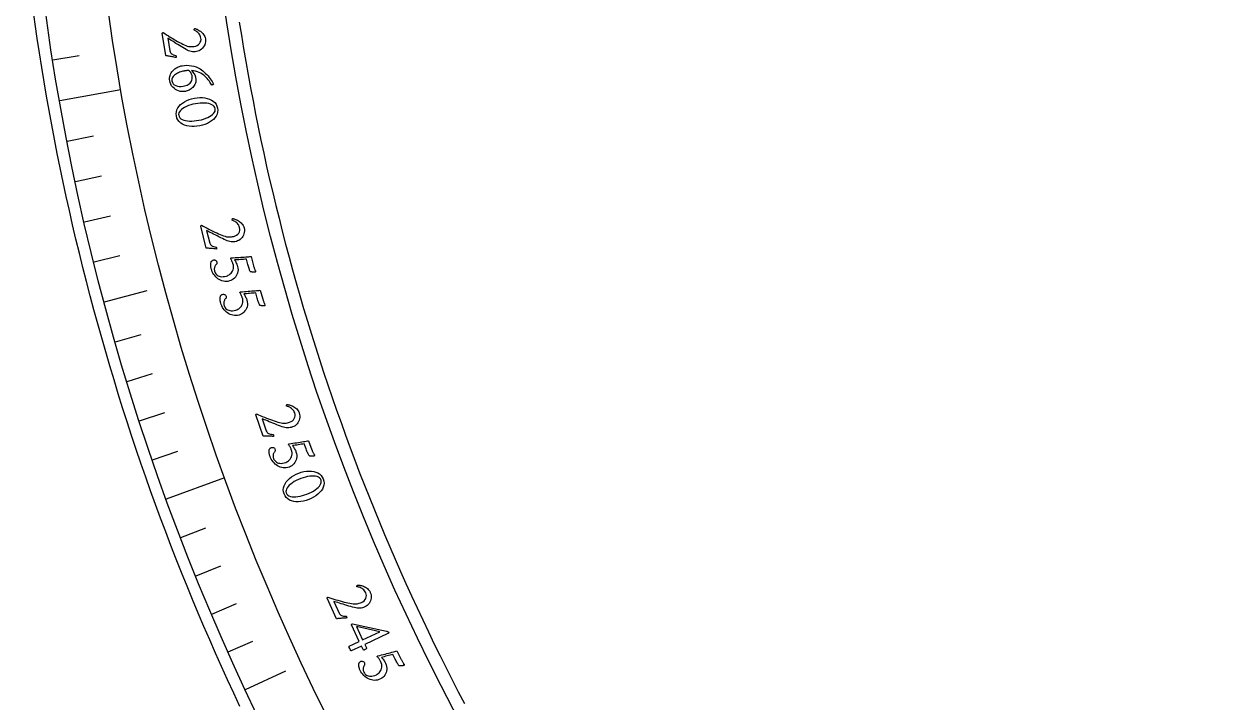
# Model space of a CAD drawing. Header units: millimetres. Extents: x -78 to 78, y -78 to 100.
# Drawn here: x -77.6 to -38.73, y -33.22 to -10.96 of the extents above; entities that cross this region are included whole.
import ezdxf

# ---------------------------------------------------------------- set-up
doc = ezdxf.new("R2010")
doc.units = ezdxf.units.MM
for name, color, linetype in [('CUT_INNER', 6, 'Continuous'), ('CUT_OUTER', 1, 'Continuous'), ('ENGRAVE', 7, 'Continuous'), ('ENGRAVE_FINE', 8, 'Continuous'), ('TEXT', 5, 'Continuous')]:
    doc.layers.add(name, color=color, linetype=linetype)

msp = doc.modelspace()

# ---------------------------------------------------------------- linework, layer by layer
at = {"layer": 'CUT_INNER'}
msp.add_lwpolyline([(-70.5319, -10.9051), (-70.4637, -11.3377), (-70.3928, -11.7698), (-70.3193, -12.2016), (-70.2431, -12.6328), (-70.1642, -13.0636), (-70.0828, -13.4938), (-69.9986, -13.9236), (-69.9119, -14.3528), (-69.8225, -14.7815), (-69.7305, -15.2097), (-69.6359, -15.6373), (-69.5386, -16.0642), (-69.4387, -16.4906), (-69.3362, -16.9164), (-69.2311, -17.3415), (-69.1234, -17.766), (-69.0131, -18.1898), (-68.9002, -18.6129), (-68.7847, -19.0353), (-68.6666, -19.457), (-68.5459, -19.878), (-68.4227, -20.2982), (-68.2968, -20.7176), (-68.1684, -21.1363), (-68.0375, -21.5542), (-67.9039, -21.9712), (-67.7678, -22.3875), (-67.6292, -22.8029), (-67.488, -23.2174), (-67.3443, -23.6311), (-67.198, -24.0438), (-67.0492, -24.4557), (-66.8979, -24.8666), (-66.744, -25.2767), (-66.5877, -25.6857), (-66.4288, -26.0938), (-66.2675, -26.5009), (-66.1036, -26.907), (-65.9373, -27.3121), (-65.7685, -27.7162), (-65.5972, -28.1192), (-65.4234, -28.5212), (-65.2472, -28.9221), (-65.0685, -29.3219), (-64.8873, -29.7206), (-64.7037, -30.1182), (-64.5177, -30.5146), (-64.3293, -30.9099), (-64.1384, -31.304), (-63.9451, -31.697), (-63.7494, -32.0888), (-63.5513, -32.4793), (-63.3508, -32.8686), (-63.148, -33.2567)], dxfattribs=at)
at = {"layer": 'CUT_OUTER'}
msp.add_lwpolyline([(-70.5112, -33.3493), (-70.7145, -32.916), (-70.9151, -32.4815), (-71.1131, -32.0458), (-71.3084, -31.6088), (-71.501, -31.1707), (-71.6909, -30.7314), (-71.8781, -30.2909), (-72.0626, -29.8493), (-72.2444, -29.4066), (-72.4235, -28.9627), (-72.5998, -28.5178), (-72.7734, -28.0718), (-72.9443, -27.6248), (-73.1124, -27.1767), (-73.2778, -26.7275), (-73.4404, -26.2774), (-73.6003, -25.8263), (-73.7574, -25.3742), (-73.9117, -24.9212), (-74.0632, -24.4672), (-74.2119, -24.0123), (-74.3579, -23.5565), (-74.501, -23.0998), (-74.6413, -22.6422), (-74.7789, -22.1838), (-74.9136, -21.7245), (-75.0455, -21.2645), (-75.1745, -20.8036), (-75.3008, -20.3419), (-75.4242, -19.8795), (-75.5447, -19.4164), (-75.6624, -18.9525), (-75.7773, -18.4878), (-75.8893, -18.0225), (-75.9985, -17.5565), (-76.1048, -17.0899), (-76.2082, -16.6226), (-76.3088, -16.1547), (-76.4064, -15.6862), (-76.5013, -15.217), (-76.5932, -14.7474), (-76.6822, -14.2771), (-76.7684, -13.8063), (-76.8517, -13.335), (-76.932, -12.8632), (-77.0095, -12.3909), (-77.0841, -11.9182), (-77.1558, -11.445), (-77.2245, -10.9713), (-77.2904, -10.4973)], dxfattribs=at)
at = {"layer": 'ENGRAVE'}
for points in [[(-76.4232, -13.4755), (-74.4122, -13.1209)], [(-74.958, -20.0849), (-73.5491, -19.7074)], [(-72.9222, -26.5415), (-71.0033, -25.8431)], [(-70.3315, -32.7961), (-69.0095, -32.1797)]]:
    msp.add_lwpolyline(points, dxfattribs=at)
for radius in [77.6022, 75.5602, 71.7678]:
    msp.add_circle((0, 0), radius, dxfattribs=at)
at = {"layer": 'ENGRAVE_FINE'}
for points in [[(-76.6468, -12.1397), (-75.7824, -12.0028)], [(-76.1764, -14.8072), (-75.3173, -14.6402)], [(-75.9064, -16.1344), (-75.0504, -15.9524)], [(-75.6133, -17.4567), (-74.7605, -17.2598)], [(-75.2971, -18.7737), (-74.4479, -18.562)], [(-74.596, -21.3901), (-73.7548, -21.1488)], [(-74.2114, -22.6887), (-73.3744, -22.4328)], [(-73.8041, -23.9804), (-72.9718, -23.71)], [(-73.3743, -25.2648), (-72.5468, -24.9799)], [(-72.4479, -27.8101), (-71.6309, -27.4965)], [(-71.9515, -29.0703), (-71.1401, -28.7425)], [(-71.4332, -30.3216), (-70.6276, -29.9796)], [(-70.8931, -31.5637), (-70.0936, -31.2077)]]:
    msp.add_lwpolyline(points, dxfattribs=at)
at = {"layer": 'TEXT'}
for points in [[(-72.6092, -12.0689), (-72.6377, -12.0624), (-72.668, -12.056), (-72.7001, -12.0495), (-72.734, -12.0431), (-72.7681, -12.0368), (-72.801, -12.0308), (-72.8325, -12.0252), (-72.8627, -12.02), (-72.8899, -12.0153), (-72.9122, -12.0115), (-72.9297, -12.0085), (-72.9423, -12.0064), (-73.0591, -11.2743), (-73.0571, -11.2706), (-73.0545, -11.2666), (-73.0512, -11.2624), (-73.0472, -11.258), (-73.0431, -11.254), (-73.0392, -11.2509), (-73.0356, -11.2489), (-73.0322, -11.2479), (-72.9752, -11.2849), (-72.917, -11.3221), (-72.8576, -11.3597), (-72.7971, -11.3975), (-72.7361, -11.435), (-72.6756, -11.4713), (-72.6155, -11.5066), (-72.5558, -11.5407), (-72.4977, -11.5729), (-72.4422, -11.6025), (-72.3892, -11.6294), (-72.3389, -11.6537), (-72.2883, -11.6756), (-72.2416, -11.6922), (-72.1987, -11.7034), (-72.1598, -11.7094), (-72.1225, -11.7116), (-72.0849, -11.7113), (-72.0468, -11.7086), (-72.0082, -11.7035), (-71.9572, -11.691), (-71.9118, -11.6711), (-71.8721, -11.6438), (-71.8379, -11.6091), (-71.8115, -11.5692), (-71.7949, -11.5264), (-71.7881, -11.4808), (-71.7912, -11.4322), (-71.7998, -11.3923), (-71.8127, -11.3559), (-71.8296, -11.3228), (-71.8507, -11.2931), (-71.8741, -11.2665), (-71.8977, -11.2431), (-71.9218, -11.2226), (-71.9461, -11.2053), (-71.9691, -11.1908), (-71.9889, -11.1791), (-72.0054, -11.1702), (-72.0188, -11.164), (-72.0189, -11.1574), (-72.0173, -11.1504), (-72.014, -11.143), (-72.0089, -11.1352), (-72.0033, -11.1281), (-71.9984, -11.1229), (-71.9941, -11.1196), (-71.9906, -11.1181), (-71.9785, -11.121), (-71.9626, -11.1261), (-71.9429, -11.1335), (-71.9194, -11.1432), (-71.8935, -11.1553), (-71.8666, -11.1702), (-71.8388, -11.1878), (-71.8099, -11.2081), (-71.7814, -11.2308), (-71.7544, -11.2558), (-71.729, -11.2831), (-71.7052, -11.3127), (-71.6842, -11.3447), (-71.6673, -11.3795), (-71.6545, -11.4169), (-71.6458, -11.457), (-71.6412, -11.5063), (-71.6431, -11.5544), (-71.6518, -11.6013), (-71.6671, -11.6469), (-71.6879, -11.6902), (-71.713, -11.7298), (-71.7424, -11.7657), (-71.7762, -11.7981), (-71.8132, -11.8257), (-71.8526, -11.8476), (-71.8943, -11.8637), (-71.9383, -11.874), (-71.9832, -11.8794), (-72.0273, -11.8805), (-72.0708, -11.8774), (-72.1136, -11.87), (-72.1557, -11.8589), (-72.1968, -11.8446), (-72.2371, -11.8272), (-72.2766, -11.8065), (-72.3286, -11.7765), (-72.3825, -11.7447), (-72.4381, -11.7111), (-72.4956, -11.6756), (-72.553, -11.6397), (-72.6086, -11.6046), (-72.6624, -11.5704), (-72.7143, -11.5372), (-72.7628, -11.506), (-72.8062, -11.4781), (-72.8445, -11.4535), (-72.8777, -11.4323), (-72.8107, -11.8516), (-72.8034, -11.8811), (-72.7915, -11.907), (-72.7751, -11.9292), (-72.7541, -11.9477), (-72.7284, -11.9636), (-72.6975, -11.978), (-72.6614, -11.9908), (-72.6203, -12.0021), (-72.6141, -12.0043), (-72.6092, -12.0086), (-72.6057, -12.015), (-72.6034, -12.0237), (-72.6031, -12.0275), (-72.6031, -12.0325), (-72.6034, -12.0386), (-72.6042, -12.0459), (-72.6051, -12.0533), (-72.6063, -12.0596), (-72.6077, -12.0648), (-72.6092, -12.0689)], [(-71.9655, -12.7247), (-71.9588, -12.7774), (-71.9579, -12.8266), (-71.9629, -12.8723), (-71.9738, -12.9146), (-71.9893, -12.9534), (-72.0083, -12.9891), (-72.0308, -13.0216), (-72.0567, -13.0509), (-72.0851, -13.077), (-72.1148, -13.1003), (-72.1459, -13.1207), (-72.1783, -13.1381), (-72.2108, -13.1528), (-72.242, -13.1647), (-72.2718, -13.1739), (-72.3004, -13.1803), (-72.358, -13.1871), (-72.4148, -13.1865), (-72.471, -13.1783), (-72.5264, -13.1626), (-72.5795, -13.1403), (-72.6287, -13.1122), (-72.6739, -13.0783), (-72.7151, -13.0386), (-72.7507, -12.9939), (-72.7792, -12.9446), (-72.8006, -12.8908), (-72.8148, -12.8325), (-72.8204, -12.7857), (-72.8203, -12.7402), (-72.8145, -12.6961), (-72.803, -12.6534), (-72.7868, -12.6126), (-72.7667, -12.574), (-72.7427, -12.5377), (-72.7149, -12.5037), (-72.6838, -12.4722), (-72.6502, -12.4435), (-72.6141, -12.4175), (-72.5754, -12.3944), (-72.5351, -12.3744), (-72.4944, -12.3581), (-72.4532, -12.3455), (-72.4115, -12.3365), (-72.3314, -12.3262), (-72.2523, -12.3226), (-72.1743, -12.3259), (-72.0974, -12.3358), (-72.0227, -12.3525), (-71.9516, -12.3757), (-71.8841, -12.4056), (-71.8201, -12.442), (-71.7734, -12.4737), (-71.7277, -12.5085), (-71.6832, -12.5463), (-71.6398, -12.5871), (-71.5981, -12.6299), (-71.5586, -12.6736), (-71.5215, -12.7181), (-71.4867, -12.7637), (-71.4548, -12.8091), (-71.4268, -12.8533), (-71.4025, -12.8965), (-71.3821, -12.9385), (-71.3824, -12.9455), (-71.386, -12.9518), (-71.393, -12.9573), (-71.4033, -12.962), (-71.4144, -12.966), (-71.4239, -12.9691), (-71.4317, -12.9713), (-71.4379, -12.9727), (-71.4559, -12.9409), (-71.4764, -12.9071), (-71.4995, -12.8715), (-71.525, -12.834), (-71.5535, -12.7958), (-71.5852, -12.758), (-71.6201, -12.7205), (-71.6582, -12.6835), (-71.6998, -12.6481), (-71.7453, -12.6155), (-71.7944, -12.5857), (-71.8474, -12.5588), (-71.9045, -12.5356), (-71.9662, -12.5174), (-72.0324, -12.504), (-72.1031, -12.4954), (-72.0768, -12.5204), (-72.0528, -12.5473), (-72.0311, -12.5763), (-72.0116, -12.6073), (-71.995, -12.6386), (-71.9818, -12.6687), (-71.9719, -12.6973), (-71.9655, -12.7247)], [(-72.1985, -12.4943), (-72.2162, -12.4953), (-72.2341, -12.4966), (-72.2522, -12.4982), (-72.2705, -12.5002), (-72.289, -12.5024), (-72.3074, -12.5049), (-72.3257, -12.5076), (-72.344, -12.5107), (-72.3797, -12.5178), (-72.4159, -12.527), (-72.4526, -12.5381), (-72.4897, -12.5514), (-72.5262, -12.5665), (-72.5611, -12.5834), (-72.5942, -12.6021), (-72.6257, -12.6226), (-72.6546, -12.6448), (-72.68, -12.6685), (-72.702, -12.6936), (-72.7205, -12.7203), (-72.7345, -12.7482), (-72.7429, -12.777), (-72.7458, -12.8069), (-72.743, -12.8377), (-72.7286, -12.8851), (-72.7031, -12.9258), (-72.6666, -12.9597), (-72.619, -12.987), (-72.5638, -13.0062), (-72.5041, -13.0164), (-72.4399, -13.0173), (-72.3713, -13.0091), (-72.3273, -12.9995), (-72.2855, -12.9868), (-72.246, -12.9711), (-72.2086, -12.9523), (-72.1746, -12.9303), (-72.145, -12.9052), (-72.1199, -12.8769), (-72.0992, -12.8454), (-72.084, -12.8106), (-72.0756, -12.7723), (-72.0739, -12.7305), (-72.0788, -12.6852), (-72.0837, -12.6623), (-72.0906, -12.6385), (-72.0994, -12.6138), (-72.1102, -12.5882), (-72.1245, -12.5627), (-72.144, -12.5386), (-72.1687, -12.5158), (-72.1985, -12.4943)], [(-71.2482, -13.726), (-71.2404, -13.7972), (-71.2451, -13.865), (-71.2624, -13.9293), (-71.2923, -13.9903), (-71.3329, -14.0473), (-71.3822, -14.0998), (-71.4403, -14.1477), (-71.5073, -14.1912), (-71.5811, -14.2295), (-71.6597, -14.262), (-71.7433, -14.2888), (-71.8318, -14.3099), (-71.9215, -14.3243), (-72.0091, -14.3313), (-72.0943, -14.3309), (-72.1772, -14.323), (-72.2559, -14.3076), (-72.3283, -14.2847), (-72.3943, -14.2541), (-72.4541, -14.216), (-72.5053, -14.1702), (-72.546, -14.1164), (-72.5761, -14.0549), (-72.5955, -13.9856), (-72.6029, -13.9158), (-72.5976, -13.8486), (-72.5797, -13.7841), (-72.5492, -13.7223), (-72.508, -13.6641), (-72.4581, -13.6107), (-72.3996, -13.562), (-72.3323, -13.5179), (-72.2583, -13.4794), (-72.1794, -13.447), (-72.0956, -13.4208), (-72.0069, -13.4007), (-71.9169, -13.3874), (-71.8294, -13.3815), (-71.7442, -13.3828), (-71.6614, -13.3914), (-71.583, -13.4074), (-71.5111, -13.4309), (-71.4457, -13.4618), (-71.3867, -13.5002), (-71.3363, -13.5459), (-71.2964, -13.5988), (-71.267, -13.6588), (-71.2482, -13.726)], [(-71.3232, -13.7514), (-71.3363, -13.7105), (-71.3588, -13.6746), (-71.3908, -13.6436), (-71.4322, -13.6175), (-71.4814, -13.5963), (-71.5368, -13.58), (-71.5983, -13.5685), (-71.6659, -13.5618), (-71.7381, -13.5601), (-71.8133, -13.5632), (-71.8914, -13.5714), (-71.9725, -13.5844), (-72.0519, -13.6016), (-72.1271, -13.6225), (-72.1981, -13.647), (-72.265, -13.6752), (-72.3261, -13.7061), (-72.3798, -13.7389), (-72.426, -13.7735), (-72.4648, -13.8099), (-72.4946, -13.8474), (-72.5137, -13.8853), (-72.5222, -13.9235), (-72.5201, -13.9621), (-72.5061, -14.0064), (-72.4825, -14.0447), (-72.4491, -14.0768), (-72.4062, -14.1029), (-72.3552, -14.1233), (-72.2981, -14.1384), (-72.2348, -14.1482), (-72.1653, -14.1527), (-72.0915, -14.1523), (-72.0157, -14.1475), (-71.9376, -14.1382), (-71.8573, -14.1244), (-71.7774, -14.1065), (-71.7024, -14.0854), (-71.6324, -14.0609), (-71.5673, -14.0332), (-71.5084, -14.0029), (-71.4567, -13.9708), (-71.4124, -13.9368), (-71.3753, -13.901), (-71.347, -13.8641), (-71.3289, -13.8269), (-71.321, -13.7893), (-71.3232, -13.7514)], [(-71.281, -18.3513), (-71.31, -18.3473), (-71.3407, -18.3435), (-71.3733, -18.3399), (-71.4076, -18.3364), (-71.4421, -18.3331), (-71.4754, -18.3301), (-71.5073, -18.3272), (-71.5379, -18.3246), (-71.5653, -18.3223), (-71.5879, -18.3205), (-71.6056, -18.319), (-71.6183, -18.3181), (-71.7985, -17.5989), (-71.7968, -17.595), (-71.7945, -17.5909), (-71.7916, -17.5864), (-71.7881, -17.5817), (-71.7843, -17.5773), (-71.7807, -17.5739), (-71.7773, -17.5716), (-71.774, -17.5703), (-71.714, -17.6021), (-71.6528, -17.6342), (-71.5903, -17.6664), (-71.5267, -17.6988), (-71.4627, -17.7308), (-71.3993, -17.7618), (-71.3363, -17.7916), (-71.2739, -17.8204), (-71.2132, -17.8475), (-71.1553, -17.8721), (-71.1002, -17.8943), (-71.048, -17.9141), (-70.9956, -17.9315), (-70.9476, -17.944), (-70.904, -17.9514), (-70.8646, -17.954), (-70.8274, -17.9529), (-70.7899, -17.9493), (-70.7521, -17.9433), (-70.7142, -17.9349), (-70.6645, -17.918), (-70.621, -17.8942), (-70.5837, -17.8635), (-70.5527, -17.826), (-70.5299, -17.784), (-70.5171, -17.7399), (-70.5143, -17.6938), (-70.5216, -17.6457), (-70.5337, -17.6067), (-70.5497, -17.5715), (-70.5694, -17.54), (-70.593, -17.5123), (-70.6186, -17.4879), (-70.6443, -17.4666), (-70.67, -17.4483), (-70.6958, -17.4331), (-70.7199, -17.4207), (-70.7406, -17.4108), (-70.7579, -17.4034), (-70.7717, -17.3984), (-70.7724, -17.3918), (-70.7714, -17.3847), (-70.7688, -17.377), (-70.7644, -17.3688), (-70.7594, -17.3612), (-70.755, -17.3556), (-70.751, -17.3519), (-70.7476, -17.3502), (-70.7353, -17.352), (-70.719, -17.3557), (-70.6988, -17.3614), (-70.6745, -17.369), (-70.6476, -17.3788), (-70.6196, -17.3913), (-70.5903, -17.4064), (-70.5598, -17.4241), (-70.5294, -17.4442), (-70.5004, -17.4668), (-70.4727, -17.4918), (-70.4464, -17.5192), (-70.4226, -17.5493), (-70.4028, -17.5824), (-70.3868, -17.6185), (-70.3746, -17.6577), (-70.3657, -17.7065), (-70.3635, -17.7546), (-70.368, -17.802), (-70.3793, -17.8488), (-70.3963, -17.8937), (-70.4178, -17.9353), (-70.444, -17.9737), (-70.4748, -18.0089), (-70.5093, -18.0396), (-70.5466, -18.0648), (-70.5867, -18.0845), (-70.6297, -18.0987), (-70.6739, -18.1079), (-70.7178, -18.1129), (-70.7614, -18.1136), (-70.8047, -18.11), (-70.8475, -18.1026), (-70.8898, -18.0919), (-70.9314, -18.0781), (-70.9725, -18.0609), (-71.027, -18.0356), (-71.0834, -18.0086), (-71.1418, -17.9799), (-71.2021, -17.9496), (-71.2625, -17.9188), (-71.3209, -17.8887), (-71.3775, -17.8593), (-71.4321, -17.8307), (-71.4831, -17.8039), (-71.5288, -17.7799), (-71.5691, -17.7588), (-71.604, -17.7405), (-71.5007, -18.1524), (-71.4908, -18.1812), (-71.4767, -18.2059), (-71.4584, -18.2266), (-71.436, -18.2432), (-71.4089, -18.2568), (-71.3769, -18.2684), (-71.3399, -18.2781), (-71.2979, -18.2857), (-71.2915, -18.2873), (-71.2863, -18.2912), (-71.2822, -18.2973), (-71.2792, -18.3057), (-71.2785, -18.3095), (-71.2781, -18.3144), (-71.2779, -18.3206), (-71.278, -18.3279), (-71.2783, -18.3354), (-71.279, -18.3417), (-71.2799, -18.347), (-71.281, -18.3513)], [(-70.5916, -18.915), (-70.5794, -18.9743), (-70.5751, -19.031), (-70.5789, -19.0849), (-70.5908, -19.136), (-70.6091, -19.184), (-70.6322, -19.228), (-70.6602, -19.2682), (-70.693, -19.3046), (-70.7294, -19.3362), (-70.768, -19.3623), (-70.8088, -19.3828), (-70.8519, -19.3977), (-70.904, -19.4089), (-70.9552, -19.4138), (-71.0054, -19.4123), (-71.0547, -19.4045), (-71.1024, -19.3911), (-71.148, -19.3732), (-71.1914, -19.3508), (-71.2327, -19.3237), (-71.2714, -19.2927), (-71.3071, -19.2584), (-71.3399, -19.2209), (-71.3697, -19.1802), (-71.3961, -19.1371), (-71.4187, -19.0923), (-71.4374, -19.0459), (-71.4523, -18.998), (-71.4573, -18.9764), (-71.4614, -18.9519), (-71.4648, -18.9245), (-71.4674, -18.8942), (-71.4685, -18.8629), (-71.4676, -18.8327), (-71.4645, -18.8034), (-71.4593, -18.7752), (-71.4563, -18.7693), (-71.4515, -18.7619), (-71.4449, -18.7527), (-71.4364, -18.742), (-71.4266, -18.7315), (-71.416, -18.7231), (-71.4046, -18.7167), (-71.3923, -18.7123), (-71.3708, -18.7085), (-71.3505, -18.7085), (-71.3314, -18.7123), (-71.3136, -18.72), (-71.298, -18.7305), (-71.2856, -18.7429), (-71.2764, -18.7571), (-71.2704, -18.7731), (-71.2671, -18.7936), (-71.2686, -18.813), (-71.2747, -18.8313), (-71.2855, -18.8483), (-71.2981, -18.8648), (-71.3098, -18.8811), (-71.3205, -18.8973), (-71.3303, -18.9134), (-71.3398, -18.9326), (-71.3467, -18.9526), (-71.3509, -18.9735), (-71.3526, -18.9952), (-71.3522, -19.0172), (-71.3503, -19.0386), (-71.3471, -19.0595), (-71.3424, -19.0798), (-71.3331, -19.1069), (-71.32, -19.1331), (-71.3029, -19.1584), (-71.2821, -19.1827), (-71.257, -19.2048), (-71.2276, -19.2233), (-71.1938, -19.2382), (-71.1556, -19.2495), (-71.1128, -19.2558), (-71.0655, -19.2557), (-71.0135, -19.2492), (-70.9568, -19.2364), (-70.9244, -19.2254), (-70.8925, -19.2102), (-70.8609, -19.1907), (-70.8299, -19.167), (-70.801, -19.1391), (-70.776, -19.1071), (-70.755, -19.0709), (-70.7379, -19.0307), (-70.7266, -18.9861), (-70.7231, -18.9373), (-70.7274, -18.884), (-70.7395, -18.8264), (-70.7449, -18.8083), (-70.7523, -18.7877), (-70.7616, -18.7644), (-70.7729, -18.7386), (-70.7848, -18.7136), (-70.7961, -18.6925), (-70.8067, -18.6755), (-70.8167, -18.6626), (-70.8169, -18.6593), (-70.8159, -18.6559), (-70.8137, -18.6523), (-70.8102, -18.6485), (-70.806, -18.6449), (-70.8015, -18.642), (-70.7967, -18.6397), (-70.7916, -18.638), (-70.7305, -18.6342), (-70.6695, -18.6305), (-70.6084, -18.6267), (-70.5474, -18.6229), (-70.4874, -18.6192), (-70.4295, -18.6156), (-70.3736, -18.612), (-70.3199, -18.6086), (-70.2696, -18.6053), (-70.2243, -18.602), (-70.1839, -18.5988), (-70.1485, -18.5956), (-70.0684, -18.8951), (-70.0625, -18.916), (-70.0559, -18.937), (-70.0488, -18.958), (-70.0411, -18.9792), (-70.0333, -18.9996), (-70.0258, -19.018), (-70.0187, -19.0346), (-70.0119, -19.0494), (-70.0061, -19.0615), (-70.002, -19.0701), (-69.9995, -19.0753), (-69.9987, -19.077), (-70.0004, -19.0829), (-70.0019, -19.0882), (-70.0032, -19.0931), (-70.0044, -19.0976), (-70.0059, -19.1014), (-70.0082, -19.1044), (-70.0112, -19.1067), (-70.0151, -19.1083), (-70.0196, -19.109), (-70.0269, -19.1095), (-70.0369, -19.1098), (-70.0497, -19.1099), (-70.0642, -19.1096), (-70.0797, -19.1086), (-70.096, -19.107), (-70.1132, -19.1049), (-70.1304, -19.102), (-70.1467, -19.0981), (-70.1622, -19.0933), (-70.1767, -19.0875), (-70.1848, -19.0662), (-70.1934, -19.0429), (-70.2025, -19.0174), (-70.2123, -18.9898), (-70.2223, -18.9599), (-70.2326, -18.9271), (-70.243, -18.8917), (-70.2535, -18.8534), (-70.2992, -18.6824), (-70.3483, -18.6855), (-70.3977, -18.6888), (-70.4475, -18.6923), (-70.4976, -18.696), (-70.5474, -18.6996), (-70.596, -18.7027), (-70.6434, -18.7054), (-70.6897, -18.7076), (-70.6756, -18.7281), (-70.6613, -18.752), (-70.6468, -18.7794), (-70.632, -18.8102), (-70.6184, -18.8411), (-70.6071, -18.8689), (-70.5981, -18.8935), (-70.5916, -18.915)], [(-70.2842, -20.0269), (-70.271, -20.0861), (-70.2659, -20.1426), (-70.2689, -20.1966), (-70.2799, -20.248), (-70.2974, -20.2961), (-70.3199, -20.3406), (-70.3472, -20.3812), (-70.3795, -20.4181), (-70.4153, -20.4503), (-70.4535, -20.477), (-70.494, -20.4981), (-70.5368, -20.5137), (-70.5888, -20.5257), (-70.6399, -20.5314), (-70.6901, -20.5307), (-70.7395, -20.5237), (-70.7875, -20.5111), (-70.8333, -20.4939), (-70.8771, -20.4721), (-70.9188, -20.4457), (-70.958, -20.4153), (-70.9942, -20.3816), (-71.0276, -20.3447), (-71.058, -20.3044), (-71.0851, -20.2617), (-71.1084, -20.2173), (-71.1279, -20.1712), (-71.1435, -20.1235), (-71.1488, -20.102), (-71.1534, -20.0775), (-71.1572, -20.0502), (-71.1602, -20.0199), (-71.1619, -19.9887), (-71.1614, -19.9585), (-71.1587, -19.9292), (-71.154, -19.9009), (-71.1511, -19.895), (-71.1464, -19.8874), (-71.14, -19.8782), (-71.1317, -19.8673), (-71.122, -19.8567), (-71.1116, -19.8481), (-71.1002, -19.8415), (-71.088, -19.837), (-71.0666, -19.8327), (-71.0463, -19.8324), (-71.0272, -19.8359), (-71.0092, -19.8434), (-70.9935, -19.8537), (-70.9809, -19.8658), (-70.9714, -19.8798), (-70.9651, -19.8958), (-70.9616, -19.9163), (-70.9627, -19.9357), (-70.9685, -19.954), (-70.9791, -19.9712), (-70.9914, -19.9879), (-71.0029, -20.0044), (-71.0133, -20.0208), (-71.0228, -20.037), (-71.0321, -20.0563), (-71.0386, -20.0765), (-71.0426, -20.0974), (-71.0438, -20.1192), (-71.0431, -20.1411), (-71.0409, -20.1625), (-71.0373, -20.1833), (-71.0323, -20.2036), (-71.0226, -20.2305), (-71.009, -20.2565), (-70.9916, -20.2815), (-70.9704, -20.3056), (-70.945, -20.3273), (-70.9153, -20.3453), (-70.8812, -20.3596), (-70.8429, -20.3703), (-70.8, -20.3759), (-70.7527, -20.3751), (-70.7008, -20.3678), (-70.6444, -20.3541), (-70.6121, -20.3426), (-70.5804, -20.3269), (-70.5492, -20.3069), (-70.5185, -20.2827), (-70.49, -20.2544), (-70.4656, -20.2219), (-70.4451, -20.1855), (-70.4287, -20.1449), (-70.4181, -20.1002), (-70.4154, -20.0513), (-70.4205, -19.9981), (-70.4335, -19.9407), (-70.4392, -19.9227), (-70.4469, -19.9022), (-70.4566, -19.8791), (-70.4683, -19.8535), (-70.4806, -19.8286), (-70.4922, -19.8077), (-70.5031, -19.7909), (-70.5133, -19.7781), (-70.5136, -19.7749), (-70.5126, -19.7714), (-70.5104, -19.7678), (-70.5071, -19.7639), (-70.5029, -19.7603), (-70.4984, -19.7573), (-70.4937, -19.7549), (-70.4886, -19.7531), (-70.4276, -19.7484), (-70.3666, -19.7437), (-70.3056, -19.739), (-70.2446, -19.7342), (-70.1847, -19.7295), (-70.1268, -19.725), (-70.0711, -19.7206), (-70.0174, -19.7163), (-69.9672, -19.7122), (-69.9219, -19.7082), (-69.8816, -19.7043), (-69.8462, -19.7006), (-69.7614, -19.9988), (-69.7551, -20.0196), (-69.7483, -20.0405), (-69.7408, -20.0614), (-69.7328, -20.0825), (-69.7246, -20.1027), (-69.7169, -20.121), (-69.7095, -20.1375), (-69.7025, -20.1522), (-69.6965, -20.1642), (-69.6923, -20.1727), (-69.6897, -20.1779), (-69.6889, -20.1796), (-69.6904, -20.1855), (-69.6918, -20.1908), (-69.6931, -20.1958), (-69.6942, -20.2002), (-69.6957, -20.2041), (-69.6979, -20.2072), (-69.7009, -20.2095), (-69.7047, -20.2111), (-69.7092, -20.2119), (-69.7165, -20.2126), (-69.7265, -20.213), (-69.7393, -20.2133), (-69.7539, -20.2132), (-69.7693, -20.2124), (-69.7857, -20.2112), (-69.8029, -20.2093), (-69.8201, -20.2066), (-69.8365, -20.203), (-69.852, -20.1984), (-69.8667, -20.1929), (-69.8751, -20.1717), (-69.884, -20.1485), (-69.8936, -20.1232), (-69.9038, -20.0958), (-69.9143, -20.066), (-69.9251, -20.0334), (-69.936, -19.9981), (-69.9472, -19.96), (-69.9955, -19.7898), (-70.0445, -19.7936), (-70.0939, -19.7977), (-70.1436, -19.802), (-70.1937, -19.8065), (-70.2434, -19.8109), (-70.2919, -19.8148), (-70.3393, -19.8182), (-70.3856, -19.8212), (-70.3712, -19.8414), (-70.3565, -19.8651), (-70.3416, -19.8922), (-70.3263, -19.9228), (-70.3121, -19.9535), (-70.3004, -19.9811), (-70.2911, -20.0055), (-70.2842, -20.0269)], [(-69.4103, -24.494), (-69.4395, -24.4926), (-69.4705, -24.4915), (-69.5032, -24.4907), (-69.5377, -24.4902), (-69.5724, -24.49), (-69.6058, -24.4898), (-69.6378, -24.4898), (-69.6685, -24.4898), (-69.6961, -24.4899), (-69.7188, -24.49), (-69.7365, -24.4902), (-69.7493, -24.4903), (-69.9914, -23.7896), (-69.9901, -23.7856), (-69.9882, -23.7812), (-69.9857, -23.7765), (-69.9826, -23.7715), (-69.9792, -23.7668), (-69.9759, -23.7631), (-69.9727, -23.7605), (-69.9695, -23.759), (-69.907, -23.7854), (-69.8432, -23.812), (-69.7782, -23.8387), (-69.712, -23.8655), (-69.6455, -23.8918), (-69.5795, -23.917), (-69.5142, -23.9413), (-69.4495, -23.9646), (-69.3867, -23.9862), (-69.3268, -24.0057), (-69.27, -24.023), (-69.2163, -24.0382), (-69.1626, -24.051), (-69.1137, -24.0592), (-69.0696, -24.0628), (-69.0302, -24.0619), (-68.9931, -24.0576), (-68.9561, -24.0508), (-68.919, -24.0415), (-68.882, -24.0298), (-68.8339, -24.0086), (-68.7927, -23.9812), (-68.7582, -23.9473), (-68.7306, -23.9072), (-68.7115, -23.8634), (-68.7026, -23.8184), (-68.7039, -23.7722), (-68.7153, -23.7249), (-68.7308, -23.6872), (-68.7497, -23.6535), (-68.7722, -23.6238), (-68.7981, -23.5982), (-68.8257, -23.5762), (-68.8531, -23.5572), (-68.8803, -23.5412), (-68.9074, -23.5283), (-68.9325, -23.5181), (-68.9539, -23.51), (-68.9718, -23.5041), (-68.986, -23.5004), (-68.9873, -23.4939), (-68.987, -23.4867), (-68.985, -23.4788), (-68.9813, -23.4702), (-68.977, -23.4623), (-68.9731, -23.4563), (-68.9695, -23.4523), (-68.9662, -23.4502), (-68.9538, -23.4509), (-68.9373, -23.4532), (-68.9166, -23.4571), (-68.8918, -23.4625), (-68.8641, -23.47), (-68.8351, -23.48), (-68.8046, -23.4925), (-68.7727, -23.5074), (-68.7407, -23.5249), (-68.7098, -23.5449), (-68.68, -23.5673), (-68.6514, -23.5923), (-68.6251, -23.6202), (-68.6025, -23.6515), (-68.5834, -23.6861), (-68.5679, -23.7241), (-68.5547, -23.7719), (-68.5483, -23.8196), (-68.5487, -23.8672), (-68.5559, -23.9149), (-68.5688, -23.9611), (-68.5867, -24.0044), (-68.6094, -24.0449), (-68.637, -24.0826), (-68.6687, -24.1163), (-68.7037, -24.1446), (-68.7419, -24.1678), (-68.7835, -24.1856), (-68.8267, -24.1987), (-68.87, -24.2074), (-68.9134, -24.2119), (-68.9569, -24.2121), (-69.0002, -24.2085), (-69.0432, -24.2015), (-69.0859, -24.1914), (-69.1283, -24.1779), (-69.1848, -24.1574), (-69.2434, -24.1354), (-69.304, -24.1119), (-69.3668, -24.087), (-69.4296, -24.0615), (-69.4904, -24.0367), (-69.5493, -24.0123), (-69.6062, -23.9886), (-69.6594, -23.9663), (-69.707, -23.9464), (-69.749, -23.9289), (-69.7854, -23.9137), (-69.6466, -24.315), (-69.6342, -24.3428), (-69.618, -24.3662), (-69.598, -24.3852), (-69.5741, -24.3998), (-69.546, -24.411), (-69.5131, -24.4198), (-69.4754, -24.4262), (-69.4328, -24.4301), (-69.4264, -24.4312), (-69.4209, -24.4346), (-69.4162, -24.4403), (-69.4125, -24.4484), (-69.4115, -24.4521), (-69.4107, -24.457), (-69.4099, -24.4632), (-69.4094, -24.4705), (-69.4091, -24.4779), (-69.4091, -24.4843), (-69.4096, -24.4897), (-69.4103, -24.494)], [(-68.6744, -24.9955), (-68.6571, -25.0535), (-68.6479, -25.1096), (-68.647, -25.1636), (-68.6543, -25.2156), (-68.6684, -25.2649), (-68.6876, -25.3108), (-68.712, -25.3533), (-68.7415, -25.3924), (-68.775, -25.4271), (-68.8111, -25.4564), (-68.85, -25.4804), (-68.8916, -25.499), (-68.9426, -25.5147), (-68.9931, -25.5241), (-69.0433, -25.527), (-69.0931, -25.5235), (-69.1418, -25.5143), (-69.1888, -25.5005), (-69.234, -25.4819), (-69.2774, -25.4585), (-69.3187, -25.431), (-69.3573, -25.4), (-69.3932, -25.3655), (-69.4265, -25.3275), (-69.4565, -25.2868), (-69.4829, -25.2442), (-69.5056, -25.1996), (-69.5246, -25.1531), (-69.5314, -25.1321), (-69.5377, -25.108), (-69.5435, -25.081), (-69.5487, -25.0511), (-69.5526, -25.02), (-69.5542, -24.9898), (-69.5537, -24.9604), (-69.551, -24.9319), (-69.5485, -24.9257), (-69.5444, -24.9179), (-69.5386, -24.9082), (-69.5311, -24.8968), (-69.5223, -24.8855), (-69.5124, -24.8762), (-69.5016, -24.8688), (-69.4898, -24.8634), (-69.4686, -24.8577), (-69.4484, -24.8559), (-69.4291, -24.858), (-69.4107, -24.8642), (-69.3943, -24.8733), (-69.3808, -24.8845), (-69.3704, -24.8978), (-69.363, -24.9133), (-69.358, -24.9335), (-69.3577, -24.9529), (-69.3622, -24.9716), (-69.3715, -24.9895), (-69.3826, -25.007), (-69.3928, -25.0243), (-69.4021, -25.0414), (-69.4104, -25.0583), (-69.4183, -25.0782), (-69.4234, -25.0987), (-69.4258, -25.1199), (-69.4255, -25.1417), (-69.4232, -25.1636), (-69.4195, -25.1847), (-69.4144, -25.2053), (-69.408, -25.2251), (-69.3964, -25.2513), (-69.381, -25.2762), (-69.3618, -25.2999), (-69.3389, -25.3224), (-69.3121, -25.3422), (-69.2811, -25.3581), (-69.2462, -25.37), (-69.2071, -25.3779), (-69.164, -25.3804), (-69.1168, -25.3762), (-69.0656, -25.3652), (-69.0103, -25.3475), (-68.9789, -25.3338), (-68.9484, -25.3158), (-68.9187, -25.2937), (-68.8898, -25.2673), (-68.8635, -25.237), (-68.8414, -25.2029), (-68.8236, -25.1651), (-68.8101, -25.1235), (-68.8027, -25.0781), (-68.8035, -25.0291), (-68.8124, -24.9765), (-68.8294, -24.9201), (-68.8364, -24.9026), (-68.8456, -24.8826), (-68.8569, -24.8603), (-68.8704, -24.8356), (-68.8845, -24.8117), (-68.8975, -24.7917), (-68.9096, -24.7757), (-68.9207, -24.7636), (-68.9212, -24.7604), (-68.9205, -24.7569), (-68.9186, -24.7531), (-68.9155, -24.7491), (-68.9116, -24.7451), (-68.9074, -24.7418), (-68.9028, -24.7391), (-68.8978, -24.7369), (-68.8373, -24.7279), (-68.7768, -24.7189), (-68.7163, -24.7098), (-68.6558, -24.7007), (-68.5964, -24.6917), (-68.539, -24.6831), (-68.4837, -24.6747), (-68.4305, -24.6666), (-68.3807, -24.6589), (-68.3358, -24.6517), (-68.2959, -24.6449), (-68.2608, -24.6387), (-68.1549, -24.9301), (-68.1472, -24.9504), (-68.1389, -24.9707), (-68.13, -24.9911), (-68.1204, -25.0115), (-68.1109, -25.0311), (-68.1018, -25.0488), (-68.0932, -25.0647), (-68.0852, -25.0788), (-68.0784, -25.0904), (-68.0736, -25.0986), (-68.0706, -25.1036), (-68.0697, -25.1052), (-68.0708, -25.1112), (-68.0719, -25.1167), (-68.0728, -25.1216), (-68.0736, -25.1262), (-68.0747, -25.1301), (-68.0767, -25.1334), (-68.0796, -25.1359), (-68.0832, -25.1378), (-68.0877, -25.1389), (-68.0949, -25.1401), (-68.1048, -25.1412), (-68.1176, -25.1424), (-68.1321, -25.1433), (-68.1476, -25.1437), (-68.164, -25.1436), (-68.1813, -25.143), (-68.1987, -25.1415), (-68.2153, -25.1391), (-68.2311, -25.1357), (-68.2461, -25.1312), (-68.256, -25.1107), (-68.2666, -25.0881), (-68.2779, -25.0636), (-68.29, -25.037), (-68.3027, -25.008), (-68.3157, -24.9763), (-68.3292, -24.9418), (-68.343, -24.9047), (-68.4034, -24.7383), (-68.452, -24.7456), (-68.501, -24.7532), (-68.5502, -24.761), (-68.5999, -24.7691), (-68.6491, -24.777), (-68.6973, -24.7844), (-68.7443, -24.7912), (-68.7903, -24.7975), (-68.7744, -24.8166), (-68.7581, -24.8392), (-68.7412, -24.8652), (-68.7238, -24.8946), (-68.7075, -24.9242), (-68.6938, -24.9509), (-68.6828, -24.9746), (-68.6744, -24.9955)], [(-67.7822, -25.8896), (-67.7622, -25.9583), (-67.7551, -26.0259), (-67.761, -26.0923), (-67.7799, -26.1575), (-67.8099, -26.2207), (-67.8494, -26.2809), (-67.8983, -26.3383), (-67.9566, -26.3927), (-68.0227, -26.4432), (-68.0945, -26.4889), (-68.1721, -26.5298), (-68.2556, -26.5659), (-68.3415, -26.5957), (-68.4265, -26.6178), (-68.5105, -26.6322), (-68.5935, -26.6389), (-68.6737, -26.6374), (-68.7489, -26.6273), (-68.8193, -26.6087), (-68.8847, -26.5816), (-68.9432, -26.5453), (-68.9926, -26.4995), (-69.0329, -26.4441), (-69.0641, -26.3792), (-69.0835, -26.3117), (-69.0899, -26.2447), (-69.0835, -26.178), (-69.0641, -26.1118), (-69.0337, -26.0474), (-68.9938, -25.9861), (-68.9446, -25.928), (-68.8861, -25.8729), (-68.8199, -25.8221), (-68.7478, -25.7765), (-68.6698, -25.7362), (-68.5859, -25.701), (-68.4997, -25.6723), (-68.4144, -25.6512), (-68.3303, -25.6377), (-68.2473, -25.6319), (-68.1673, -25.634), (-68.0924, -25.6446), (-68.0226, -25.6637), (-67.9579, -25.6913), (-67.9003, -25.7275), (-67.8519, -25.7727), (-67.8125, -25.8267), (-67.7822, -25.8896)], [(-67.8518, -25.9277), (-67.8717, -25.8897), (-67.9002, -25.8582), (-67.937, -25.8332), (-67.9823, -25.8147), (-68.0345, -25.8024), (-68.0918, -25.7959), (-68.1544, -25.7953), (-68.2222, -25.8004), (-68.2936, -25.8112), (-68.3671, -25.8274), (-68.4426, -25.849), (-68.5201, -25.876), (-68.5953, -25.9067), (-68.6658, -25.9403), (-68.7315, -25.9768), (-68.7925, -26.0161), (-68.8473, -26.0572), (-68.8944, -26.0988), (-68.934, -26.1409), (-68.9659, -26.1835), (-68.9887, -26.2256), (-69.0009, -26.2662), (-69.0026, -26.3054), (-68.9938, -26.343), (-68.9724, -26.3842), (-68.9425, -26.4177), (-68.9041, -26.4436), (-68.8572, -26.4618), (-68.8035, -26.4731), (-68.7446, -26.478), (-68.6806, -26.4766), (-68.6113, -26.469), (-68.5388, -26.4559), (-68.4649, -26.4379), (-68.3896, -26.4152), (-68.313, -26.3877), (-68.2374, -26.3562), (-68.1672, -26.3224), (-68.1025, -26.2862), (-68.0432, -26.2476), (-67.9904, -26.2075), (-67.9452, -26.1669), (-67.9074, -26.1257), (-67.8771, -26.084), (-67.8556, -26.0428), (-67.8443, -26.003), (-67.843, -25.9646), (-67.8518, -25.9277)], [(-67.0114, -30.4503), (-67.0406, -30.4514), (-67.0716, -30.453), (-67.1043, -30.4551), (-67.1387, -30.4576), (-67.1733, -30.4604), (-67.2065, -30.4632), (-67.2384, -30.4659), (-67.269, -30.4687), (-67.2965, -30.4712), (-67.319, -30.4732), (-67.3367, -30.4749), (-67.3494, -30.4762), (-67.6517, -29.7992), (-67.6507, -29.7951), (-67.6492, -29.7906), (-67.6471, -29.7857), (-67.6444, -29.7804), (-67.6415, -29.7754), (-67.6385, -29.7715), (-67.6355, -29.7686), (-67.6326, -29.7668), (-67.5679, -29.7877), (-67.5021, -29.8086), (-67.435, -29.8296), (-67.3667, -29.8504), (-67.2981, -29.8708), (-67.2303, -29.8903), (-67.1631, -29.9088), (-67.0966, -29.9263), (-67.0321, -29.9424), (-66.9708, -29.9566), (-66.9127, -29.9689), (-66.8578, -29.9793), (-66.8033, -29.9873), (-66.7538, -29.9913), (-66.7095, -29.9911), (-66.6704, -29.9868), (-66.6338, -29.9792), (-66.5975, -29.9692), (-66.5614, -29.9567), (-66.5255, -29.9418), (-66.4795, -29.9165), (-66.4408, -29.8856), (-66.4094, -29.8489), (-66.3854, -29.8065), (-66.3702, -29.7612), (-66.3653, -29.7156), (-66.3705, -29.6697), (-66.3861, -29.6236), (-66.4048, -29.5873), (-66.4266, -29.5554), (-66.4515, -29.5278), (-66.4796, -29.5046), (-66.509, -29.485), (-66.538, -29.4685), (-66.5665, -29.455), (-66.5945, -29.4445), (-66.6204, -29.4364), (-66.6425, -29.4303), (-66.6608, -29.4259), (-66.6753, -29.4235), (-66.6772, -29.4171), (-66.6774, -29.4099), (-66.6761, -29.4019), (-66.6733, -29.393), (-66.6697, -29.3847), (-66.6663, -29.3784), (-66.663, -29.3741), (-66.66, -29.3718), (-66.6475, -29.3714), (-66.6309, -29.3723), (-66.6099, -29.3743), (-66.5847, -29.3776), (-66.5565, -29.3826), (-66.5267, -29.39), (-66.4953, -29.3998), (-66.4622, -29.4119), (-66.4288, -29.4265), (-66.3962, -29.4437), (-66.3646, -29.4635), (-66.3339, -29.4859), (-66.3054, -29.5114), (-66.2801, -29.5406), (-66.258, -29.5734), (-66.2393, -29.6099), (-66.222, -29.6564), (-66.2115, -29.7033), (-66.2077, -29.7508), (-66.2107, -29.7989), (-66.2196, -29.846), (-66.2336, -29.8908), (-66.2527, -29.9331), (-66.2769, -29.9731), (-66.3055, -30.0094), (-66.3379, -30.0407), (-66.374, -30.067), (-66.4138, -30.0884), (-66.4558, -30.1052), (-66.4982, -30.1177), (-66.541, -30.126), (-66.5842, -30.1299), (-66.6277, -30.1301), (-66.6712, -30.127), (-66.7146, -30.1205), (-66.758, -30.1108), (-66.8161, -30.0953), (-66.8764, -30.0785), (-66.9388, -30.0604), (-67.0035, -30.041), (-67.0683, -30.0212), (-67.131, -30.0017), (-67.1918, -29.9826), (-67.2506, -29.9639), (-67.3055, -29.9463), (-67.3547, -29.9306), (-67.398, -29.9168), (-67.4356, -29.9049), (-67.2623, -30.2926), (-67.2476, -30.3192), (-67.2294, -30.3411), (-67.2078, -30.3583), (-67.1828, -30.3708), (-67.1538, -30.3795), (-67.1202, -30.3854), (-67.0821, -30.3884), (-67.0394, -30.3886), (-67.0329, -30.3891), (-67.0271, -30.392), (-67.022, -30.3974), (-67.0176, -30.4051), (-67.0162, -30.4087), (-67.015, -30.4135), (-67.0137, -30.4195), (-67.0125, -30.4268), (-67.0116, -30.4342), (-67.0111, -30.4405), (-67.011, -30.4459), (-67.0114, -30.4503)], [(-65.6354, -30.9151), (-65.6328, -30.9227), (-65.6321, -30.9299), (-65.6334, -30.9367), (-65.6367, -30.9431), (-65.6412, -30.9488), (-65.6461, -30.9538), (-65.6515, -30.9578), (-65.6572, -30.9611), (-66.4168, -31.3193), (-66.3628, -31.4335), (-66.362, -31.439), (-66.3643, -31.4457), (-66.3697, -31.4535), (-66.3781, -31.4625), (-66.3888, -31.4718), (-66.4009, -31.4805), (-66.4145, -31.4888), (-66.4295, -31.4965), (-66.4398, -31.5009), (-66.449, -31.5039), (-66.457, -31.5055), (-66.4639, -31.5055), (-66.5273, -31.3714), (-66.8647, -31.5305), (-66.8654, -31.5298), (-66.8675, -31.5278), (-66.8709, -31.5245), (-66.8757, -31.5199), (-66.8822, -31.5117), (-66.8908, -31.4976), (-66.9013, -31.4776), (-66.9138, -31.4518), (-66.9271, -31.4209), (-66.9344, -31.3978), (-66.9355, -31.3824), (-66.9307, -31.3748), (-66.5988, -31.2193), (-66.8514, -30.6748), (-66.8502, -30.6687), (-66.8481, -30.6628), (-66.8452, -30.6574), (-66.8413, -30.6522), (-66.837, -30.6476), (-66.8329, -30.6438), (-66.8288, -30.6408), (-66.8248, -30.6386), (-65.7114, -30.8818), (-65.7025, -30.8842), (-65.6923, -30.8871), (-65.6808, -30.8906), (-65.6679, -30.8947), (-65.6558, -30.8992), (-65.6463, -30.9042), (-65.6395, -30.9094), (-65.6354, -30.9151)], [(-65.9233, -30.9026), (-66.6893, -30.7347), (-66.4882, -31.1674)], [(-65.7388, -31.9274), (-65.7156, -31.9834), (-65.7007, -32.0382), (-65.6942, -32.0918), (-65.6962, -32.1443), (-65.7051, -32.1948), (-65.7195, -32.2425), (-65.7393, -32.2872), (-65.7647, -32.3291), (-65.7944, -32.3671), (-65.8274, -32.4), (-65.8636, -32.4278), (-65.9031, -32.4506), (-65.9521, -32.4715), (-66.0015, -32.486), (-66.0511, -32.494), (-66.1009, -32.4957), (-66.1503, -32.4916), (-66.1985, -32.4826), (-66.2454, -32.4688), (-66.291, -32.45), (-66.3349, -32.4269), (-66.3764, -32.4), (-66.4157, -32.3694), (-66.4527, -32.335), (-66.4868, -32.2977), (-66.5174, -32.258), (-66.5446, -32.216), (-66.5683, -32.1717), (-66.5772, -32.1514), (-66.586, -32.1282), (-66.5945, -32.1019), (-66.6027, -32.0726), (-66.6098, -32.0422), (-66.6145, -32.0123), (-66.617, -31.983), (-66.6172, -31.9543), (-66.6154, -31.948), (-66.6122, -31.9397), (-66.6074, -31.9295), (-66.6011, -31.9174), (-66.5935, -31.9052), (-66.5846, -31.8949), (-66.5746, -31.8865), (-66.5634, -31.8799), (-66.543, -31.872), (-66.5231, -31.8682), (-66.5036, -31.8683), (-66.4847, -31.8725), (-66.4674, -31.8799), (-66.4529, -31.8897), (-66.4411, -31.9019), (-66.4322, -31.9165), (-66.4251, -31.936), (-66.4228, -31.9554), (-66.4254, -31.9744), (-66.4328, -31.9932), (-66.4421, -32.0117), (-66.4505, -32.03), (-66.4579, -32.0479), (-66.4645, -32.0656), (-66.4702, -32.0862), (-66.4732, -32.1072), (-66.4734, -32.1285), (-66.4708, -32.1502), (-66.4663, -32.1716), (-66.4605, -32.1923), (-66.4533, -32.2122), (-66.4449, -32.2313), (-66.4306, -32.2561), (-66.4128, -32.2794), (-66.3913, -32.301), (-66.3661, -32.3209), (-66.3374, -32.3379), (-66.305, -32.3505), (-66.269, -32.3587), (-66.2293, -32.3626), (-66.1862, -32.3606), (-66.1397, -32.3516), (-66.0898, -32.3354), (-66.0367, -32.3121), (-66.0069, -32.2952), (-65.9784, -32.2742), (-65.9511, -32.2491), (-65.9251, -32.22), (-65.902, -32.1871), (-65.8836, -32.1509), (-65.8697, -32.1115), (-65.8606, -32.0687), (-65.8579, -32.0228), (-65.8637, -31.9742), (-65.878, -31.9227), (-65.9008, -31.8684), (-65.9095, -31.8517), (-65.9207, -31.8328), (-65.9342, -31.8118), (-65.9502, -31.7885), (-65.9667, -31.7662), (-65.9817, -31.7477), (-65.9953, -31.733), (-66.0076, -31.7221), (-66.0084, -31.719), (-66.0081, -31.7154), (-66.0066, -31.7115), (-66.0039, -31.7071), (-66.0005, -31.7028), (-65.9966, -31.6991), (-65.9923, -31.6959), (-65.9876, -31.6932), (-65.9283, -31.678), (-65.8691, -31.6628), (-65.8099, -31.6475), (-65.7506, -31.6323), (-65.6924, -31.6172), (-65.6363, -31.6027), (-65.5821, -31.5887), (-65.53, -31.5752), (-65.4812, -31.5624), (-65.4374, -31.5506), (-65.3983, -31.5398), (-65.3641, -31.5299), (-65.2288, -31.8089), (-65.219, -31.8283), (-65.2087, -31.8477), (-65.1977, -31.867), (-65.1861, -31.8864), (-65.1746, -31.9048), (-65.1637, -31.9215), (-65.1536, -31.9365), (-65.1441, -31.9497), (-65.1362, -31.9605), (-65.1305, -31.9682), (-65.1271, -31.9728), (-65.126, -31.9744), (-65.1265, -31.9804), (-65.127, -31.986), (-65.1274, -31.991), (-65.1277, -31.9956), (-65.1284, -31.9997), (-65.1301, -32.0031), (-65.1327, -32.0059), (-65.1361, -32.0081), (-65.1404, -32.0097), (-65.1475, -32.0116), (-65.1573, -32.0138), (-65.1698, -32.0163), (-65.1842, -32.0187), (-65.1995, -32.0207), (-65.2158, -32.0223), (-65.2331, -32.0234), (-65.2506, -32.0238), (-65.2673, -32.023), (-65.2834, -32.0212), (-65.2988, -32.0184), (-65.3107, -31.999), (-65.3236, -31.9776), (-65.3374, -31.9544), (-65.3522, -31.9291), (-65.3677, -31.9016), (-65.384, -31.8714), (-65.4009, -31.8386), (-65.4185, -31.803), (-65.4957, -31.6437), (-65.5433, -31.656), (-65.5912, -31.6686), (-65.6394, -31.6814), (-65.6879, -31.6946), (-65.7361, -31.7075), (-65.7833, -31.7198), (-65.8293, -31.7314), (-65.8744, -31.7424), (-65.8567, -31.7598), (-65.8381, -31.7806), (-65.8187, -31.8047), (-65.7983, -31.8321), (-65.7791, -31.8599), (-65.7627, -31.8851), (-65.7493, -31.9075), (-65.7388, -31.9274)]]:
    msp.add_lwpolyline(points, close=True, dxfattribs=at)

doc.saveas('drawing.dxf')
